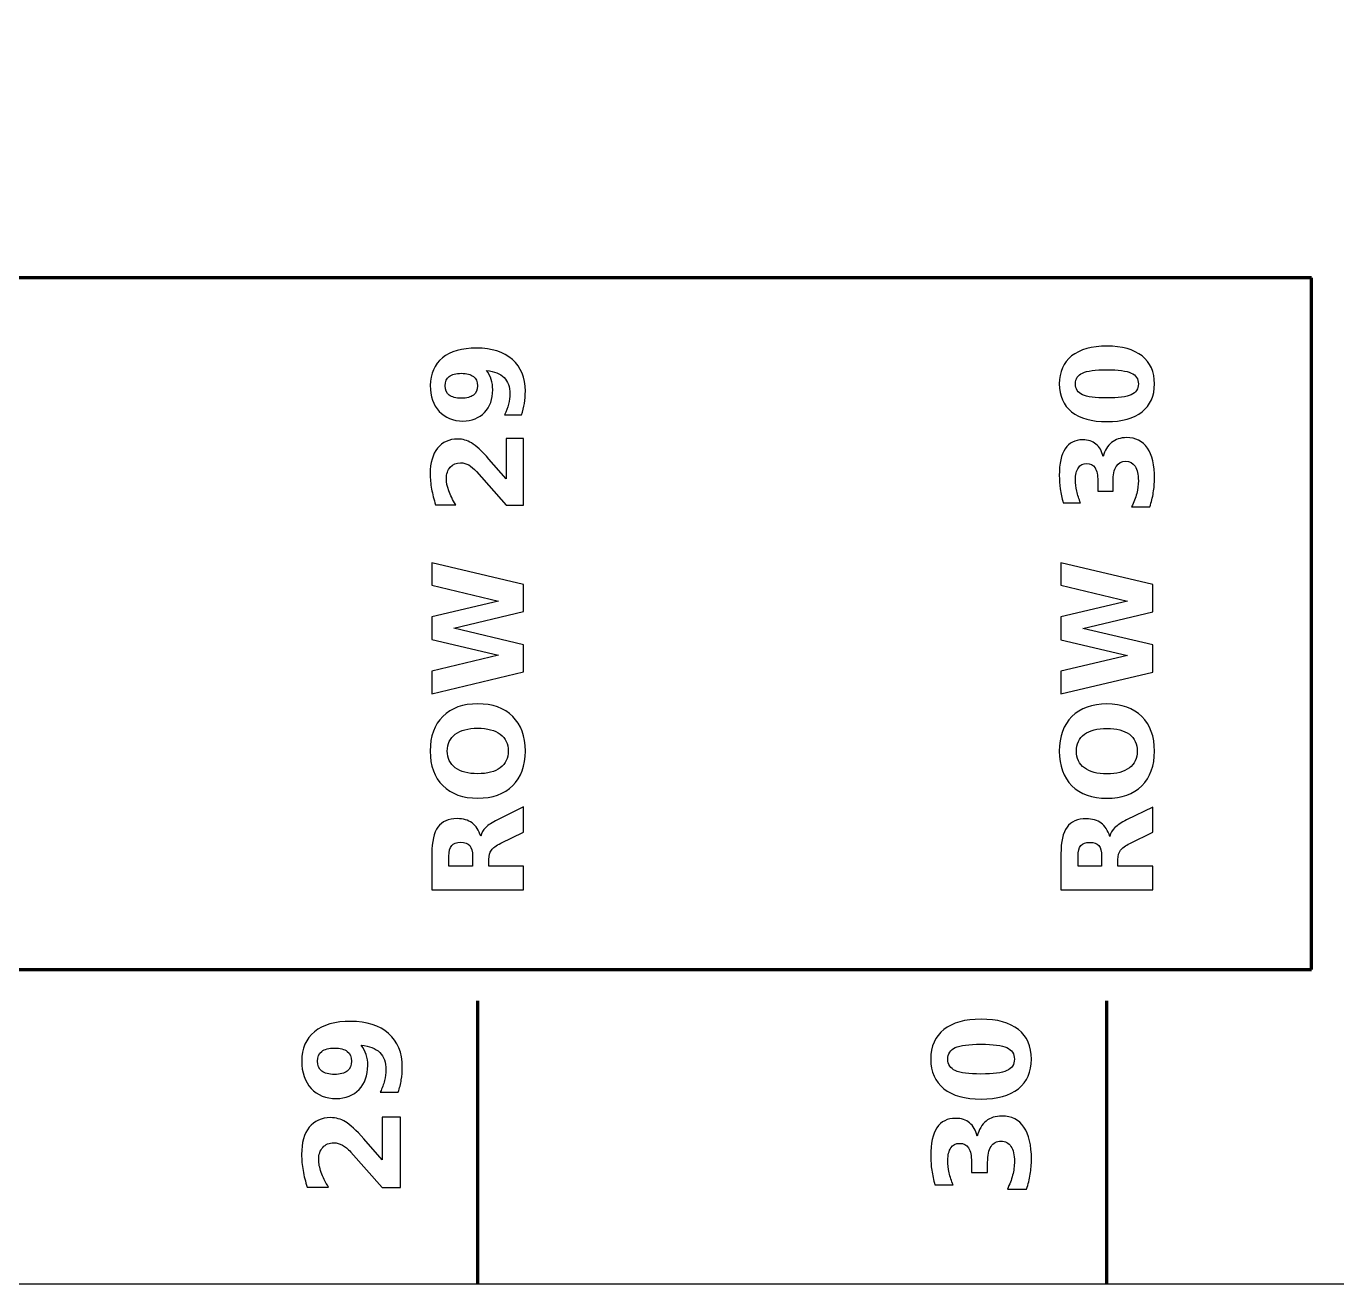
# Model space of a CAD drawing. Header units: centimetres. Extents: x -27.5 to 5.5, y -16.9 to -12.8.
# Drawn here: x 1.476 to 3.559, y -16.85 to -14.85 of the extents above; entities that cross this region are included whole.
import ezdxf

# ---------------------------------------------------------------- set-up
doc = ezdxf.new("R2010")
doc.units = ezdxf.units.CM
doc.header["$MEASUREMENT"] = 0
doc.layers.add('Layer 1', color=7, linetype='Continuous')

msp = doc.modelspace()

# ---------------------------------------------------------------- linework, layer by layer
at = {"layer": 'Layer 1', "color": 7}
msp.add_open_spline([(-27.5, -12.85), (-27.5, -12.85), (5.5, -12.85), (5.5, -12.85), (5.5, -12.85), (5.5, -12.85), (5.5, -16.85), (5.5, -16.85), (5.5, -16.85), (5.5, -16.85), (-27.5, -16.85), (-27.5, -16.85), (-27.5, -16.85), (-27.5, -16.85), (-27.5, -12.85), (-27.5, -12.85)], degree=3, knots=[0, 0, 0, 0, 0.25, 0.25, 0.25, 0.25, 0.5, 0.5, 0.5, 0.5, 0.75, 0.75, 0.75, 0.75, 1, 1, 1, 1], dxfattribs=at)
at = {"layer": 'Layer 1', "color": 250, "lineweight": 100}
msp.add_open_spline([(-26.05684, -16.35), (-26.05684, -16.35), (-26.05684, -15.25), (-26.05684, -15.25), (-26.05684, -15.25), (-26.05684, -15.25), (3.51816, -15.25), (3.51816, -15.25), (3.51816, -15.25), (3.51816, -15.25), (3.51816, -16.35), (3.51816, -16.35), (3.51816, -16.35), (3.51816, -16.35), (-26.05684, -16.35), (-26.05684, -16.35)], degree=3, knots=[0, 0, 0, 0, 0.25, 0.25, 0.25, 0.25, 0.5, 0.5, 0.5, 0.5, 0.75, 0.75, 0.75, 0.75, 1, 1, 1, 1], dxfattribs=at)
at = {"layer": 'Layer 1', "color": 250}
for points, knots in [([(2.26286, -15.46821), (2.26286, -15.46821), (2.23589, -15.46821), (2.23589, -15.46821), (2.23589, -15.46821), (2.23869, -15.46221), (2.24079, -15.45647), (2.24219, -15.45101), (2.24219, -15.45101), (2.24359, -15.44554), (2.24429, -15.44014), (2.24429, -15.43481), (2.24429, -15.43481), (2.24429, -15.42361), (2.24119, -15.41491), (2.23496, -15.40864), (2.23496, -15.40864), (2.22876, -15.40241), (2.21953, -15.39871), (2.20729, -15.39761), (2.20729, -15.39761), (2.21056, -15.40204), (2.21299, -15.40674), (2.21463, -15.41177), (2.21463, -15.41177), (2.21626, -15.41677), (2.21706, -15.42221), (2.21706, -15.42807), (2.21706, -15.42807), (2.21706, -15.44297), (2.21273, -15.45501), (2.20403, -15.46414), (2.20403, -15.46414), (2.19533, -15.47331), (2.18389, -15.47787), (2.16969, -15.47787), (2.16969, -15.47787), (2.15399, -15.47787), (2.14143, -15.47277), (2.13199, -15.46261), (2.13199, -15.46261), (2.12256, -15.45241), (2.11783, -15.43874), (2.11783, -15.42164), (2.11783, -15.42164), (2.11783, -15.40261), (2.12423, -15.38791), (2.13706, -15.37751), (2.13706, -15.37751), (2.14989, -15.36707), (2.16803, -15.36187), (2.19146, -15.36187), (2.19146, -15.36187), (2.21553, -15.36187), (2.23446, -15.36797), (2.24823, -15.38014), (2.24823, -15.38014), (2.26199, -15.39231), (2.26889, -15.40901), (2.26889, -15.43021), (2.26889, -15.43021), (2.26889, -15.43707), (2.26839, -15.44361), (2.26739, -15.44984), (2.26739, -15.44984), (2.26639, -15.45611), (2.26486, -15.46221), (2.26286, -15.46821)], [0, 0, 0, 0, 0.0588235, 0.0588235, 0.0588235, 0.0588235, 0.1176471, 0.1176471, 0.1176471, 0.1176471, 0.1764706, 0.1764706, 0.1764706, 0.1764706, 0.2352941, 0.2352941, 0.2352941, 0.2352941, 0.2941176, 0.2941176, 0.2941176, 0.2941176, 0.3529412, 0.3529412, 0.3529412, 0.3529412, 0.4117647, 0.4117647, 0.4117647, 0.4117647, 0.4705882, 0.4705882, 0.4705882, 0.4705882, 0.5294118, 0.5294118, 0.5294118, 0.5294118, 0.5882353, 0.5882353, 0.5882353, 0.5882353, 0.6470588, 0.6470588, 0.6470588, 0.6470588, 0.7058824, 0.7058824, 0.7058824, 0.7058824, 0.7647059, 0.7647059, 0.7647059, 0.7647059, 0.8235294, 0.8235294, 0.8235294, 0.8235294, 0.8823529, 0.8823529, 0.8823529, 0.8823529, 0.9411765, 0.9411765, 0.9411765, 0.9411765, 1, 1, 1, 1]), ([(3.19319, -15.35882), (3.21736, -15.35882), (3.23599, -15.36402), (3.24913, -15.37445), (3.24913, -15.37445), (3.26223, -15.38485), (3.26879, -15.39965), (3.26879, -15.41879), (3.26879, -15.41879), (3.26879, -15.43799), (3.26223, -15.45282), (3.24913, -15.46322), (3.24913, -15.46322), (3.23599, -15.47365), (3.21736, -15.47885), (3.19319, -15.47885), (3.19319, -15.47885), (3.16899, -15.47885), (3.15033, -15.47365), (3.13719, -15.46322), (3.13719, -15.46322), (3.12409, -15.45282), (3.11753, -15.43799), (3.11753, -15.41879), (3.11753, -15.41879), (3.11753, -15.39965), (3.12409, -15.38485), (3.13719, -15.37445), (3.13719, -15.37445), (3.15033, -15.36402), (3.16899, -15.35882), (3.19319, -15.35882)], [0, 0, 0, 0, 0.125, 0.125, 0.125, 0.125, 0.25, 0.25, 0.25, 0.25, 0.375, 0.375, 0.375, 0.375, 0.5, 0.5, 0.5, 0.5, 0.625, 0.625, 0.625, 0.625, 0.75, 0.75, 0.75, 0.75, 0.875, 0.875, 0.875, 0.875, 1, 1, 1, 1]), ([(2.19266, -15.42181), (2.19266, -15.41524), (2.19053, -15.41031), (2.18626, -15.40697), (2.18626, -15.40697), (2.18199, -15.40367), (2.17559, -15.40201), (2.16706, -15.40201), (2.16706, -15.40201), (2.15859, -15.40201), (2.15219, -15.40367), (2.14789, -15.40697), (2.14789, -15.40697), (2.14359, -15.41031), (2.14146, -15.41524), (2.14146, -15.42181), (2.14146, -15.42181), (2.14146, -15.42841), (2.14359, -15.43334), (2.14789, -15.43667), (2.14789, -15.43667), (2.15219, -15.43997), (2.15859, -15.44164), (2.16706, -15.44164), (2.16706, -15.44164), (2.17559, -15.44164), (2.18199, -15.43997), (2.18626, -15.43667), (2.18626, -15.43667), (2.19053, -15.43334), (2.19266, -15.42841), (2.19266, -15.42181)], [0, 0, 0, 0, 0.125, 0.125, 0.125, 0.125, 0.25, 0.25, 0.25, 0.25, 0.375, 0.375, 0.375, 0.375, 0.5, 0.5, 0.5, 0.5, 0.625, 0.625, 0.625, 0.625, 0.75, 0.75, 0.75, 0.75, 0.875, 0.875, 0.875, 0.875, 1, 1, 1, 1]), ([(3.19293, -15.39642), (3.17469, -15.39642), (3.16186, -15.39812), (3.15439, -15.40155), (3.15439, -15.40155), (3.14696, -15.40495), (3.14323, -15.41072), (3.14323, -15.41879), (3.14323, -15.41879), (3.14323, -15.42685), (3.14696, -15.43262), (3.15439, -15.43609), (3.15439, -15.43609), (3.16186, -15.43952), (3.17469, -15.44125), (3.19293, -15.44125), (3.19293, -15.44125), (3.21133, -15.44125), (3.22433, -15.43952), (3.23186, -15.43609), (3.23186, -15.43609), (3.23943, -15.43262), (3.24319, -15.42685), (3.24319, -15.41879), (3.24319, -15.41879), (3.24319, -15.41079), (3.23943, -15.40505), (3.23186, -15.40159), (3.23186, -15.40159), (3.22433, -15.39815), (3.21133, -15.39642), (3.19293, -15.39642)], [0, 0, 0, 0, 0.125, 0.125, 0.125, 0.125, 0.25, 0.25, 0.25, 0.25, 0.375, 0.375, 0.375, 0.375, 0.5, 0.5, 0.5, 0.5, 0.625, 0.625, 0.625, 0.625, 0.75, 0.75, 0.75, 0.75, 0.875, 0.875, 0.875, 0.875, 1, 1, 1, 1]), ([(2.23843, -15.56978), (2.23843, -15.56978), (2.23843, -15.50561), (2.23843, -15.50561), (2.23843, -15.50561), (2.23843, -15.50561), (2.26606, -15.50561), (2.26606, -15.50561), (2.26606, -15.50561), (2.26606, -15.50561), (2.26606, -15.61158), (2.26606, -15.61158), (2.26606, -15.61158), (2.26606, -15.61158), (2.23843, -15.61158), (2.23843, -15.61158), (2.23843, -15.61158), (2.23843, -15.61158), (2.19146, -15.55834), (2.19146, -15.55834), (2.19146, -15.55834), (2.18716, -15.55358), (2.18296, -15.55008), (2.17886, -15.54781), (2.17886, -15.54781), (2.17476, -15.54551), (2.17049, -15.54438), (2.16606, -15.54438), (2.16606, -15.54438), (2.15923, -15.54438), (2.15373, -15.54668), (2.14956, -15.55128), (2.14956, -15.55128), (2.14539, -15.55584), (2.14333, -15.56194), (2.14333, -15.56958), (2.14333, -15.56958), (2.14333, -15.57544), (2.14459, -15.58184), (2.14709, -15.58881), (2.14709, -15.58881), (2.14959, -15.59578), (2.15333, -15.60324), (2.15826, -15.61118), (2.15826, -15.61118), (2.15826, -15.61118), (2.12623, -15.61118), (2.12623, -15.61118), (2.12623, -15.61118), (2.12343, -15.60271), (2.12129, -15.59434), (2.11983, -15.58608), (2.11983, -15.58608), (2.11836, -15.57781), (2.11763, -15.56971), (2.11763, -15.56174), (2.11763, -15.56174), (2.11763, -15.54431), (2.12146, -15.53074), (2.12916, -15.52108), (2.12916, -15.52108), (2.13683, -15.51141), (2.14753, -15.50658), (2.16129, -15.50658), (2.16129, -15.50658), (2.16923, -15.50658), (2.17663, -15.50864), (2.18349, -15.51274), (2.18349, -15.51274), (2.19036, -15.51684), (2.19956, -15.52548), (2.21109, -15.53861), (2.21109, -15.53861), (2.21109, -15.53861), (2.23843, -15.56978), (2.23843, -15.56978)], [0, 0, 0, 0, 0.0526316, 0.0526316, 0.0526316, 0.0526316, 0.1052632, 0.1052632, 0.1052632, 0.1052632, 0.1578947, 0.1578947, 0.1578947, 0.1578947, 0.2105263, 0.2105263, 0.2105263, 0.2105263, 0.2631579, 0.2631579, 0.2631579, 0.2631579, 0.3157895, 0.3157895, 0.3157895, 0.3157895, 0.3684211, 0.3684211, 0.3684211, 0.3684211, 0.4210526, 0.4210526, 0.4210526, 0.4210526, 0.4736842, 0.4736842, 0.4736842, 0.4736842, 0.5263158, 0.5263158, 0.5263158, 0.5263158, 0.5789474, 0.5789474, 0.5789474, 0.5789474, 0.6315789, 0.6315789, 0.6315789, 0.6315789, 0.6842105, 0.6842105, 0.6842105, 0.6842105, 0.7368421, 0.7368421, 0.7368421, 0.7368421, 0.7894737, 0.7894737, 0.7894737, 0.7894737, 0.8421053, 0.8421053, 0.8421053, 0.8421053, 0.8947368, 0.8947368, 0.8947368, 0.8947368, 0.9473684, 0.9473684, 0.9473684, 0.9473684, 1, 1, 1, 1]), ([(3.18733, -15.53442), (3.18986, -15.52462), (3.19429, -15.51712), (3.20056, -15.51202), (3.20056, -15.51202), (3.20686, -15.50692), (3.21483, -15.50436), (3.22453, -15.50436), (3.22453, -15.50436), (3.23899, -15.50436), (3.24999, -15.50989), (3.25753, -15.52096), (3.25753, -15.52096), (3.26503, -15.53202), (3.26879, -15.54816), (3.26879, -15.56939), (3.26879, -15.56939), (3.26879, -15.57689), (3.26819, -15.58439), (3.26699, -15.59192), (3.26699, -15.59192), (3.26579, -15.59942), (3.26396, -15.60686), (3.26156, -15.61422), (3.26156, -15.61422), (3.26156, -15.61422), (3.23256, -15.61422), (3.23256, -15.61422), (3.23256, -15.61422), (3.23606, -15.60719), (3.23873, -15.60022), (3.24053, -15.59329), (3.24053, -15.59329), (3.24229, -15.58636), (3.24319, -15.57952), (3.24319, -15.57282), (3.24319, -15.57282), (3.24319, -15.56286), (3.24146, -15.55522), (3.23803, -15.54992), (3.23803, -15.54992), (3.23456, -15.54462), (3.22963, -15.54196), (3.22316, -15.54196), (3.22316, -15.54196), (3.21653, -15.54196), (3.21149, -15.54469), (3.20809, -15.55012), (3.20809, -15.55012), (3.20466, -15.55556), (3.20296, -15.56359), (3.20296, -15.57419), (3.20296, -15.57419), (3.20296, -15.57419), (3.20296, -15.58922), (3.20296, -15.58922), (3.20296, -15.58922), (3.20296, -15.58922), (3.17873, -15.58922), (3.17873, -15.58922), (3.17873, -15.58922), (3.17873, -15.58922), (3.17873, -15.57342), (3.17873, -15.57342), (3.17873, -15.57342), (3.17873, -15.56396), (3.17726, -15.55696), (3.17429, -15.55232), (3.17429, -15.55232), (3.17133, -15.54769), (3.16683, -15.54539), (3.16079, -15.54539), (3.16079, -15.54539), (3.15519, -15.54539), (3.15086, -15.54762), (3.14783, -15.55212), (3.14783, -15.55212), (3.14476, -15.55662), (3.14323, -15.56296), (3.14323, -15.57116), (3.14323, -15.57116), (3.14323, -15.57722), (3.14389, -15.58332), (3.14526, -15.58952), (3.14526, -15.58952), (3.14663, -15.59569), (3.14866, -15.60182), (3.15133, -15.60796), (3.15133, -15.60796), (3.15133, -15.60796), (3.12379, -15.60796), (3.12379, -15.60796), (3.12379, -15.60796), (3.12169, -15.60052), (3.12013, -15.59319), (3.11909, -15.58589), (3.11909, -15.58589), (3.11806, -15.57859), (3.11753, -15.57146), (3.11753, -15.56442), (3.11753, -15.56442), (3.11753, -15.54549), (3.12063, -15.53129), (3.12686, -15.52189), (3.12686, -15.52189), (3.13306, -15.51249), (3.14243, -15.50779), (3.15493, -15.50779), (3.15493, -15.50779), (3.16343, -15.50779), (3.17043, -15.51002), (3.17586, -15.51452), (3.17586, -15.51452), (3.18129, -15.51902), (3.18513, -15.52566), (3.18733, -15.53442)], [0, 0, 0, 0, 0.0344828, 0.0344828, 0.0344828, 0.0344828, 0.0689655, 0.0689655, 0.0689655, 0.0689655, 0.1034483, 0.1034483, 0.1034483, 0.1034483, 0.137931, 0.137931, 0.137931, 0.137931, 0.1724138, 0.1724138, 0.1724138, 0.1724138, 0.2068966, 0.2068966, 0.2068966, 0.2068966, 0.2413793, 0.2413793, 0.2413793, 0.2413793, 0.2758621, 0.2758621, 0.2758621, 0.2758621, 0.3103448, 0.3103448, 0.3103448, 0.3103448, 0.3448276, 0.3448276, 0.3448276, 0.3448276, 0.3793103, 0.3793103, 0.3793103, 0.3793103, 0.4137931, 0.4137931, 0.4137931, 0.4137931, 0.4482759, 0.4482759, 0.4482759, 0.4482759, 0.4827586, 0.4827586, 0.4827586, 0.4827586, 0.5172414, 0.5172414, 0.5172414, 0.5172414, 0.5517241, 0.5517241, 0.5517241, 0.5517241, 0.5862069, 0.5862069, 0.5862069, 0.5862069, 0.6206897, 0.6206897, 0.6206897, 0.6206897, 0.6551724, 0.6551724, 0.6551724, 0.6551724, 0.6896552, 0.6896552, 0.6896552, 0.6896552, 0.7241379, 0.7241379, 0.7241379, 0.7241379, 0.7586207, 0.7586207, 0.7586207, 0.7586207, 0.7931034, 0.7931034, 0.7931034, 0.7931034, 0.8275862, 0.8275862, 0.8275862, 0.8275862, 0.862069, 0.862069, 0.862069, 0.862069, 0.8965517, 0.8965517, 0.8965517, 0.8965517, 0.9310345, 0.9310345, 0.9310345, 0.9310345, 0.9655172, 0.9655172, 0.9655172, 0.9655172, 1, 1, 1, 1]), ([(2.12026, -15.91167), (2.12026, -15.91167), (2.12026, -15.87564), (2.12026, -15.87564), (2.12026, -15.87564), (2.12026, -15.87564), (2.22623, -15.85044), (2.22623, -15.85044), (2.22623, -15.85044), (2.22623, -15.85044), (2.12026, -15.82544), (2.12026, -15.82544), (2.12026, -15.82544), (2.12026, -15.82544), (2.12026, -15.78921), (2.12026, -15.78921), (2.12026, -15.78921), (2.12026, -15.78921), (2.22623, -15.76421), (2.22623, -15.76421), (2.22623, -15.76421), (2.22623, -15.76421), (2.12026, -15.73901), (2.12026, -15.73901), (2.12026, -15.73901), (2.12026, -15.73901), (2.12026, -15.70327), (2.12026, -15.70327), (2.12026, -15.70327), (2.12026, -15.70327), (2.26606, -15.73764), (2.26606, -15.73764), (2.26606, -15.73764), (2.26606, -15.73764), (2.26606, -15.78101), (2.26606, -15.78101), (2.26606, -15.78101), (2.26606, -15.78101), (2.15523, -15.80747), (2.15523, -15.80747), (2.15523, -15.80747), (2.15523, -15.80747), (2.26606, -15.83364), (2.26606, -15.83364), (2.26606, -15.83364), (2.26606, -15.83364), (2.26606, -15.87701), (2.26606, -15.87701), (2.26606, -15.87701), (2.26606, -15.87701), (2.12026, -15.91167), (2.12026, -15.91167)], [0, 0, 0, 0, 0.0769231, 0.0769231, 0.0769231, 0.0769231, 0.1538462, 0.1538462, 0.1538462, 0.1538462, 0.2307692, 0.2307692, 0.2307692, 0.2307692, 0.3076923, 0.3076923, 0.3076923, 0.3076923, 0.3846154, 0.3846154, 0.3846154, 0.3846154, 0.4615385, 0.4615385, 0.4615385, 0.4615385, 0.5384615, 0.5384615, 0.5384615, 0.5384615, 0.6153846, 0.6153846, 0.6153846, 0.6153846, 0.6923077, 0.6923077, 0.6923077, 0.6923077, 0.7692308, 0.7692308, 0.7692308, 0.7692308, 0.8461538, 0.8461538, 0.8461538, 0.8461538, 0.9230769, 0.9230769, 0.9230769, 0.9230769, 1, 1, 1, 1]), ([(3.12016, -15.91185), (3.12016, -15.91185), (3.12016, -15.87582), (3.12016, -15.87582), (3.12016, -15.87582), (3.12016, -15.87582), (3.22613, -15.85062), (3.22613, -15.85062), (3.22613, -15.85062), (3.22613, -15.85062), (3.12016, -15.82562), (3.12016, -15.82562), (3.12016, -15.82562), (3.12016, -15.82562), (3.12016, -15.78939), (3.12016, -15.78939), (3.12016, -15.78939), (3.12016, -15.78939), (3.22613, -15.76439), (3.22613, -15.76439), (3.22613, -15.76439), (3.22613, -15.76439), (3.12016, -15.73919), (3.12016, -15.73919), (3.12016, -15.73919), (3.12016, -15.73919), (3.12016, -15.70345), (3.12016, -15.70345), (3.12016, -15.70345), (3.12016, -15.70345), (3.26596, -15.73782), (3.26596, -15.73782), (3.26596, -15.73782), (3.26596, -15.73782), (3.26596, -15.78119), (3.26596, -15.78119), (3.26596, -15.78119), (3.26596, -15.78119), (3.15513, -15.80765), (3.15513, -15.80765), (3.15513, -15.80765), (3.15513, -15.80765), (3.26596, -15.83382), (3.26596, -15.83382), (3.26596, -15.83382), (3.26596, -15.83382), (3.26596, -15.87719), (3.26596, -15.87719), (3.26596, -15.87719), (3.26596, -15.87719), (3.12016, -15.91185), (3.12016, -15.91185)], [0, 0, 0, 0, 0.0769231, 0.0769231, 0.0769231, 0.0769231, 0.1538462, 0.1538462, 0.1538462, 0.1538462, 0.2307692, 0.2307692, 0.2307692, 0.2307692, 0.3076923, 0.3076923, 0.3076923, 0.3076923, 0.3846154, 0.3846154, 0.3846154, 0.3846154, 0.4615385, 0.4615385, 0.4615385, 0.4615385, 0.5384615, 0.5384615, 0.5384615, 0.5384615, 0.6153846, 0.6153846, 0.6153846, 0.6153846, 0.6923077, 0.6923077, 0.6923077, 0.6923077, 0.7692308, 0.7692308, 0.7692308, 0.7692308, 0.8461538, 0.8461538, 0.8461538, 0.8461538, 0.9230769, 0.9230769, 0.9230769, 0.9230769, 1, 1, 1, 1]), ([(2.11763, -16.0027), (2.11763, -15.97927), (2.12433, -15.9609), (2.13776, -15.94764), (2.13776, -15.94764), (2.15116, -15.93434), (2.16969, -15.9277), (2.19329, -15.9277), (2.19329, -15.9277), (2.21686, -15.9277), (2.23536, -15.93434), (2.24876, -15.94764), (2.24876, -15.94764), (2.26219, -15.9609), (2.26889, -15.97927), (2.26889, -16.0027), (2.26889, -16.0027), (2.26889, -16.02607), (2.26219, -16.0444), (2.24876, -16.05774), (2.24876, -16.05774), (2.23536, -16.07104), (2.21686, -16.0777), (2.19329, -16.0777), (2.19329, -16.0777), (2.16969, -16.0777), (2.15116, -16.07104), (2.13776, -16.05774), (2.13776, -16.05774), (2.12433, -16.0444), (2.11763, -16.02607), (2.11763, -16.0027)], [0, 0, 0, 0, 0.125, 0.125, 0.125, 0.125, 0.25, 0.25, 0.25, 0.25, 0.375, 0.375, 0.375, 0.375, 0.5, 0.5, 0.5, 0.5, 0.625, 0.625, 0.625, 0.625, 0.75, 0.75, 0.75, 0.75, 0.875, 0.875, 0.875, 0.875, 1, 1, 1, 1]), ([(3.11753, -16.00288), (3.11753, -15.97945), (3.12423, -15.96108), (3.13766, -15.94782), (3.13766, -15.94782), (3.15106, -15.93452), (3.16959, -15.92788), (3.19319, -15.92788), (3.19319, -15.92788), (3.21676, -15.92788), (3.23526, -15.93452), (3.24866, -15.94782), (3.24866, -15.94782), (3.26209, -15.96108), (3.26879, -15.97945), (3.26879, -16.00288), (3.26879, -16.00288), (3.26879, -16.02625), (3.26209, -16.04458), (3.24866, -16.05792), (3.24866, -16.05792), (3.23526, -16.07122), (3.21676, -16.07788), (3.19319, -16.07788), (3.19319, -16.07788), (3.16959, -16.07788), (3.15106, -16.07122), (3.13766, -16.05792), (3.13766, -16.05792), (3.12423, -16.04458), (3.11753, -16.02625), (3.11753, -16.00288)], [0, 0, 0, 0, 0.125, 0.125, 0.125, 0.125, 0.25, 0.25, 0.25, 0.25, 0.375, 0.375, 0.375, 0.375, 0.5, 0.5, 0.5, 0.5, 0.625, 0.625, 0.625, 0.625, 0.75, 0.75, 0.75, 0.75, 0.875, 0.875, 0.875, 0.875, 1, 1, 1, 1]), ([(2.14486, -16.0027), (2.14486, -16.01417), (2.14909, -16.02304), (2.15756, -16.02937), (2.15756, -16.02937), (2.16603, -16.03567), (2.17793, -16.03884), (2.19329, -16.03884), (2.19329, -16.03884), (2.20863, -16.03884), (2.22049, -16.03567), (2.22896, -16.02937), (2.22896, -16.02937), (2.23743, -16.02304), (2.24166, -16.01417), (2.24166, -16.0027), (2.24166, -16.0027), (2.24166, -15.99117), (2.23743, -15.98227), (2.22896, -15.97594), (2.22896, -15.97594), (2.22049, -15.96964), (2.20863, -15.96647), (2.19329, -15.96647), (2.19329, -15.96647), (2.17793, -15.96647), (2.16603, -15.96964), (2.15756, -15.97594), (2.15756, -15.97594), (2.14909, -15.98227), (2.14486, -15.99117), (2.14486, -16.0027)], [0, 0, 0, 0, 0.125, 0.125, 0.125, 0.125, 0.25, 0.25, 0.25, 0.25, 0.375, 0.375, 0.375, 0.375, 0.5, 0.5, 0.5, 0.5, 0.625, 0.625, 0.625, 0.625, 0.75, 0.75, 0.75, 0.75, 0.875, 0.875, 0.875, 0.875, 1, 1, 1, 1]), ([(3.14476, -16.00288), (3.14476, -16.01435), (3.14899, -16.02322), (3.15746, -16.02955), (3.15746, -16.02955), (3.16593, -16.03585), (3.17783, -16.03902), (3.19319, -16.03902), (3.19319, -16.03902), (3.20853, -16.03902), (3.22039, -16.03585), (3.22886, -16.02955), (3.22886, -16.02955), (3.23733, -16.02322), (3.24156, -16.01435), (3.24156, -16.00288), (3.24156, -16.00288), (3.24156, -15.99135), (3.23733, -15.98245), (3.22886, -15.97612), (3.22886, -15.97612), (3.22039, -15.96982), (3.20853, -15.96665), (3.19319, -15.96665), (3.19319, -15.96665), (3.17783, -15.96665), (3.16593, -15.96982), (3.15746, -15.97612), (3.15746, -15.97612), (3.14899, -15.98245), (3.14476, -15.99135), (3.14476, -16.00288)], [0, 0, 0, 0, 0.125, 0.125, 0.125, 0.125, 0.25, 0.25, 0.25, 0.25, 0.375, 0.375, 0.375, 0.375, 0.5, 0.5, 0.5, 0.5, 0.625, 0.625, 0.625, 0.625, 0.75, 0.75, 0.75, 0.75, 0.875, 0.875, 0.875, 0.875, 1, 1, 1, 1]), ([(2.21089, -16.1857), (2.21089, -16.1857), (2.26606, -16.1857), (2.26606, -16.1857), (2.26606, -16.1857), (2.26606, -16.1857), (2.26606, -16.2233), (2.26606, -16.2233), (2.26606, -16.2233), (2.26606, -16.2233), (2.12026, -16.2233), (2.12026, -16.2233), (2.12026, -16.2233), (2.12026, -16.2233), (2.12026, -16.16587), (2.12026, -16.16587), (2.12026, -16.16587), (2.12026, -16.14667), (2.12349, -16.13257), (2.12993, -16.12364), (2.12993, -16.12364), (2.13636, -16.11467), (2.14656, -16.1102), (2.16049, -16.1102), (2.16049, -16.1102), (2.17013, -16.1102), (2.17806, -16.11254), (2.18423, -16.11717), (2.18423, -16.11717), (2.19043, -16.12184), (2.19499, -16.12887), (2.19793, -16.13824), (2.19793, -16.13824), (2.19909, -16.1331), (2.20173, -16.12847), (2.20586, -16.1244), (2.20586, -16.1244), (2.20999, -16.12034), (2.21626, -16.11624), (2.22466, -16.11207), (2.22466, -16.11207), (2.22466, -16.11207), (2.26606, -16.09164), (2.26606, -16.09164), (2.26606, -16.09164), (2.26606, -16.09164), (2.26606, -16.1317), (2.26606, -16.1317), (2.26606, -16.1317), (2.26606, -16.1317), (2.22983, -16.14947), (2.22983, -16.14947), (2.22983, -16.14947), (2.22256, -16.15304), (2.21756, -16.15667), (2.21489, -16.16037), (2.21489, -16.16037), (2.21223, -16.16404), (2.21089, -16.16894), (2.21089, -16.17507), (2.21089, -16.17507), (2.21089, -16.17507), (2.21089, -16.1857), (2.21089, -16.1857)], [0, 0, 0, 0, 0.0625, 0.0625, 0.0625, 0.0625, 0.125, 0.125, 0.125, 0.125, 0.1875, 0.1875, 0.1875, 0.1875, 0.25, 0.25, 0.25, 0.25, 0.3125, 0.3125, 0.3125, 0.3125, 0.375, 0.375, 0.375, 0.375, 0.4375, 0.4375, 0.4375, 0.4375, 0.5, 0.5, 0.5, 0.5, 0.5625, 0.5625, 0.5625, 0.5625, 0.625, 0.625, 0.625, 0.625, 0.6875, 0.6875, 0.6875, 0.6875, 0.75, 0.75, 0.75, 0.75, 0.8125, 0.8125, 0.8125, 0.8125, 0.875, 0.875, 0.875, 0.875, 0.9375, 0.9375, 0.9375, 0.9375, 1, 1, 1, 1]), ([(3.21079, -16.18588), (3.21079, -16.18588), (3.26596, -16.18588), (3.26596, -16.18588), (3.26596, -16.18588), (3.26596, -16.18588), (3.26596, -16.22348), (3.26596, -16.22348), (3.26596, -16.22348), (3.26596, -16.22348), (3.12016, -16.22348), (3.12016, -16.22348), (3.12016, -16.22348), (3.12016, -16.22348), (3.12016, -16.16605), (3.12016, -16.16605), (3.12016, -16.16605), (3.12016, -16.14685), (3.12339, -16.13275), (3.12983, -16.12382), (3.12983, -16.12382), (3.13626, -16.11485), (3.14646, -16.11038), (3.16039, -16.11038), (3.16039, -16.11038), (3.17003, -16.11038), (3.17796, -16.11272), (3.18413, -16.11735), (3.18413, -16.11735), (3.19033, -16.12202), (3.19489, -16.12905), (3.19783, -16.13842), (3.19783, -16.13842), (3.19899, -16.13328), (3.20163, -16.12865), (3.20576, -16.12458), (3.20576, -16.12458), (3.20989, -16.12052), (3.21616, -16.11642), (3.22456, -16.11225), (3.22456, -16.11225), (3.22456, -16.11225), (3.26596, -16.09182), (3.26596, -16.09182), (3.26596, -16.09182), (3.26596, -16.09182), (3.26596, -16.13188), (3.26596, -16.13188), (3.26596, -16.13188), (3.26596, -16.13188), (3.22973, -16.14965), (3.22973, -16.14965), (3.22973, -16.14965), (3.22246, -16.15322), (3.21746, -16.15685), (3.21479, -16.16055), (3.21479, -16.16055), (3.21213, -16.16422), (3.21079, -16.16912), (3.21079, -16.17525), (3.21079, -16.17525), (3.21079, -16.17525), (3.21079, -16.18588), (3.21079, -16.18588)], [0, 0, 0, 0, 0.0625, 0.0625, 0.0625, 0.0625, 0.125, 0.125, 0.125, 0.125, 0.1875, 0.1875, 0.1875, 0.1875, 0.25, 0.25, 0.25, 0.25, 0.3125, 0.3125, 0.3125, 0.3125, 0.375, 0.375, 0.375, 0.375, 0.4375, 0.4375, 0.4375, 0.4375, 0.5, 0.5, 0.5, 0.5, 0.5625, 0.5625, 0.5625, 0.5625, 0.625, 0.625, 0.625, 0.625, 0.6875, 0.6875, 0.6875, 0.6875, 0.75, 0.75, 0.75, 0.75, 0.8125, 0.8125, 0.8125, 0.8125, 0.875, 0.875, 0.875, 0.875, 0.9375, 0.9375, 0.9375, 0.9375, 1, 1, 1, 1]), ([(2.18493, -16.16987), (2.18493, -16.162), (2.18346, -16.15634), (2.18053, -16.15294), (2.18053, -16.15294), (2.17759, -16.1495), (2.17276, -16.1478), (2.16606, -16.1478), (2.16606, -16.1478), (2.15943, -16.1478), (2.15466, -16.1495), (2.15179, -16.15294), (2.15179, -16.15294), (2.14893, -16.15634), (2.14749, -16.162), (2.14749, -16.16987), (2.14749, -16.16987), (2.14749, -16.16987), (2.14749, -16.1857), (2.14749, -16.1857), (2.14749, -16.1857), (2.14749, -16.1857), (2.18493, -16.1857), (2.18493, -16.1857), (2.18493, -16.1857), (2.18493, -16.1857), (2.18493, -16.16987), (2.18493, -16.16987)], [0, 0, 0, 0, 0.1428571, 0.1428571, 0.1428571, 0.1428571, 0.2857143, 0.2857143, 0.2857143, 0.2857143, 0.4285714, 0.4285714, 0.4285714, 0.4285714, 0.5714286, 0.5714286, 0.5714286, 0.5714286, 0.7142857, 0.7142857, 0.7142857, 0.7142857, 0.8571429, 0.8571429, 0.8571429, 0.8571429, 1, 1, 1, 1]), ([(3.18483, -16.17005), (3.18483, -16.16218), (3.18336, -16.15652), (3.18043, -16.15312), (3.18043, -16.15312), (3.17749, -16.14968), (3.17266, -16.14798), (3.16596, -16.14798), (3.16596, -16.14798), (3.15933, -16.14798), (3.15456, -16.14968), (3.15169, -16.15312), (3.15169, -16.15312), (3.14883, -16.15652), (3.14739, -16.16218), (3.14739, -16.17005), (3.14739, -16.17005), (3.14739, -16.17005), (3.14739, -16.18588), (3.14739, -16.18588), (3.14739, -16.18588), (3.14739, -16.18588), (3.18483, -16.18588), (3.18483, -16.18588), (3.18483, -16.18588), (3.18483, -16.18588), (3.18483, -16.17005), (3.18483, -16.17005)], [0, 0, 0, 0, 0.1428571, 0.1428571, 0.1428571, 0.1428571, 0.2857143, 0.2857143, 0.2857143, 0.2857143, 0.4285714, 0.4285714, 0.4285714, 0.4285714, 0.5714286, 0.5714286, 0.5714286, 0.5714286, 0.7142857, 0.7142857, 0.7142857, 0.7142857, 0.8571429, 0.8571429, 0.8571429, 0.8571429, 1, 1, 1, 1]), ([(2.06691, -16.54515), (2.06691, -16.54515), (2.03837, -16.54515), (2.03837, -16.54515), (2.03837, -16.54515), (2.04134, -16.5388), (2.04356, -16.53273), (2.04504, -16.52694), (2.04504, -16.52694), (2.04652, -16.52116), (2.04726, -16.51544), (2.04726, -16.5098), (2.04726, -16.5098), (2.04726, -16.49795), (2.04398, -16.48874), (2.03739, -16.48211), (2.03739, -16.48211), (2.03082, -16.47551), (2.02105, -16.47159), (2.0081, -16.47043), (2.0081, -16.47043), (2.01156, -16.47512), (2.01414, -16.48009), (2.01587, -16.48542), (2.01587, -16.48542), (2.01759, -16.49071), (2.01844, -16.49646), (2.01844, -16.50267), (2.01844, -16.50267), (2.01844, -16.51844), (2.01385, -16.53118), (2.00465, -16.54084), (2.00465, -16.54084), (1.99544, -16.55055), (1.98334, -16.55538), (1.96831, -16.55538), (1.96831, -16.55538), (1.95169, -16.55538), (1.93839, -16.54998), (1.92841, -16.53922), (1.92841, -16.53922), (1.91843, -16.52843), (1.91342, -16.51396), (1.91342, -16.49586), (1.91342, -16.49586), (1.91342, -16.47572), (1.92019, -16.46016), (1.93377, -16.44916), (1.93377, -16.44916), (1.94736, -16.43811), (1.96655, -16.43261), (1.99135, -16.43261), (1.99135, -16.43261), (2.01682, -16.43261), (2.03686, -16.43907), (2.05143, -16.45194), (2.05143, -16.45194), (2.066, -16.46482), (2.0733, -16.48249), (2.0733, -16.50493), (2.0733, -16.50493), (2.0733, -16.5122), (2.07277, -16.51911), (2.07171, -16.52571), (2.07171, -16.52571), (2.07065, -16.53234), (2.06903, -16.5388), (2.06691, -16.54515)], [0, 0, 0, 0, 0.0588235, 0.0588235, 0.0588235, 0.0588235, 0.1176471, 0.1176471, 0.1176471, 0.1176471, 0.1764706, 0.1764706, 0.1764706, 0.1764706, 0.2352941, 0.2352941, 0.2352941, 0.2352941, 0.2941176, 0.2941176, 0.2941176, 0.2941176, 0.3529412, 0.3529412, 0.3529412, 0.3529412, 0.4117647, 0.4117647, 0.4117647, 0.4117647, 0.4705882, 0.4705882, 0.4705882, 0.4705882, 0.5294118, 0.5294118, 0.5294118, 0.5294118, 0.5882353, 0.5882353, 0.5882353, 0.5882353, 0.6470588, 0.6470588, 0.6470588, 0.6470588, 0.7058824, 0.7058824, 0.7058824, 0.7058824, 0.7647059, 0.7647059, 0.7647059, 0.7647059, 0.8235294, 0.8235294, 0.8235294, 0.8235294, 0.8823529, 0.8823529, 0.8823529, 0.8823529, 0.9411765, 0.9411765, 0.9411765, 0.9411765, 1, 1, 1, 1]), ([(2.99329, -16.42919), (3.01886, -16.42919), (3.03858, -16.43469), (3.05248, -16.44573), (3.05248, -16.44573), (3.06635, -16.45674), (3.0733, -16.4724), (3.0733, -16.49265), (3.0733, -16.49265), (3.0733, -16.51297), (3.06635, -16.52867), (3.05248, -16.53968), (3.05248, -16.53968), (3.03858, -16.55072), (3.01886, -16.55623), (2.99329, -16.55623), (2.99329, -16.55623), (2.96768, -16.55623), (2.94792, -16.55072), (2.93402, -16.53968), (2.93402, -16.53968), (2.92016, -16.52867), (2.91321, -16.51297), (2.91321, -16.49265), (2.91321, -16.49265), (2.91321, -16.4724), (2.92016, -16.45674), (2.93402, -16.44573), (2.93402, -16.44573), (2.94792, -16.43469), (2.96768, -16.42919), (2.99329, -16.42919)], [0, 0, 0, 0, 0.125, 0.125, 0.125, 0.125, 0.25, 0.25, 0.25, 0.25, 0.375, 0.375, 0.375, 0.375, 0.5, 0.5, 0.5, 0.5, 0.625, 0.625, 0.625, 0.625, 0.75, 0.75, 0.75, 0.75, 0.875, 0.875, 0.875, 0.875, 1, 1, 1, 1]), ([(1.99262, -16.49604), (1.99262, -16.48909), (1.99036, -16.48387), (1.98584, -16.48034), (1.98584, -16.48034), (1.98133, -16.47685), (1.97455, -16.47508), (1.96552, -16.47508), (1.96552, -16.47508), (1.95656, -16.47508), (1.94979, -16.47685), (1.94524, -16.48034), (1.94524, -16.48034), (1.94069, -16.48387), (1.93843, -16.48909), (1.93843, -16.49604), (1.93843, -16.49604), (1.93843, -16.50303), (1.94069, -16.50825), (1.94524, -16.51177), (1.94524, -16.51177), (1.94979, -16.51527), (1.95656, -16.51703), (1.96552, -16.51703), (1.96552, -16.51703), (1.97455, -16.51703), (1.98133, -16.51527), (1.98584, -16.51177), (1.98584, -16.51177), (1.99036, -16.50825), (1.99262, -16.50303), (1.99262, -16.49604)], [0, 0, 0, 0, 0.125, 0.125, 0.125, 0.125, 0.25, 0.25, 0.25, 0.25, 0.375, 0.375, 0.375, 0.375, 0.5, 0.5, 0.5, 0.5, 0.625, 0.625, 0.625, 0.625, 0.75, 0.75, 0.75, 0.75, 0.875, 0.875, 0.875, 0.875, 1, 1, 1, 1]), ([(2.99301, -16.46898), (2.97371, -16.46898), (2.96013, -16.47078), (2.95222, -16.47441), (2.95222, -16.47441), (2.94436, -16.47801), (2.94041, -16.48412), (2.94041, -16.49265), (2.94041, -16.49265), (2.94041, -16.50119), (2.94436, -16.50729), (2.95222, -16.51096), (2.95222, -16.51096), (2.96013, -16.5146), (2.97371, -16.51643), (2.99301, -16.51643), (2.99301, -16.51643), (3.01248, -16.51643), (3.02624, -16.5146), (3.03421, -16.51096), (3.03421, -16.51096), (3.04222, -16.50729), (3.0462, -16.50119), (3.0462, -16.49265), (3.0462, -16.49265), (3.0462, -16.48419), (3.04222, -16.47812), (3.03421, -16.47445), (3.03421, -16.47445), (3.02624, -16.47082), (3.01248, -16.46898), (2.99301, -16.46898)], [0, 0, 0, 0, 0.125, 0.125, 0.125, 0.125, 0.25, 0.25, 0.25, 0.25, 0.375, 0.375, 0.375, 0.375, 0.5, 0.5, 0.5, 0.5, 0.625, 0.625, 0.625, 0.625, 0.75, 0.75, 0.75, 0.75, 0.875, 0.875, 0.875, 0.875, 1, 1, 1, 1]), ([(2.04105, -16.65264), (2.04105, -16.65264), (2.04105, -16.58473), (2.04105, -16.58473), (2.04105, -16.58473), (2.04105, -16.58473), (2.0703, -16.58473), (2.0703, -16.58473), (2.0703, -16.58473), (2.0703, -16.58473), (2.0703, -16.69688), (2.0703, -16.69688), (2.0703, -16.69688), (2.0703, -16.69688), (2.04105, -16.69688), (2.04105, -16.69688), (2.04105, -16.69688), (2.04105, -16.69688), (1.99135, -16.64054), (1.99135, -16.64054), (1.99135, -16.64054), (1.9868, -16.6355), (1.98235, -16.63179), (1.97801, -16.6294), (1.97801, -16.6294), (1.97367, -16.62696), (1.96916, -16.62576), (1.96447, -16.62576), (1.96447, -16.62576), (1.95723, -16.62576), (1.95141, -16.6282), (1.947, -16.63306), (1.947, -16.63306), (1.94259, -16.6379), (1.94041, -16.64435), (1.94041, -16.65243), (1.94041, -16.65243), (1.94041, -16.65864), (1.94175, -16.66541), (1.94439, -16.67279), (1.94439, -16.67279), (1.94704, -16.68016), (1.95099, -16.68806), (1.95621, -16.69646), (1.95621, -16.69646), (1.95621, -16.69646), (1.92231, -16.69646), (1.92231, -16.69646), (1.92231, -16.69646), (1.91934, -16.6875), (1.91709, -16.67864), (1.91553, -16.66989), (1.91553, -16.66989), (1.91398, -16.66115), (1.91321, -16.65257), (1.91321, -16.64414), (1.91321, -16.64414), (1.91321, -16.62569), (1.91726, -16.61133), (1.92541, -16.6011), (1.92541, -16.6011), (1.93353, -16.59087), (1.94485, -16.58576), (1.95942, -16.58576), (1.95942, -16.58576), (1.96782, -16.58576), (1.97565, -16.58794), (1.98292, -16.59228), (1.98292, -16.59228), (1.99018, -16.59662), (1.99992, -16.60576), (2.01213, -16.61966), (2.01213, -16.61966), (2.01213, -16.61966), (2.04105, -16.65264), (2.04105, -16.65264)], [0, 0, 0, 0, 0.0526316, 0.0526316, 0.0526316, 0.0526316, 0.1052632, 0.1052632, 0.1052632, 0.1052632, 0.1578947, 0.1578947, 0.1578947, 0.1578947, 0.2105263, 0.2105263, 0.2105263, 0.2105263, 0.2631579, 0.2631579, 0.2631579, 0.2631579, 0.3157895, 0.3157895, 0.3157895, 0.3157895, 0.3684211, 0.3684211, 0.3684211, 0.3684211, 0.4210526, 0.4210526, 0.4210526, 0.4210526, 0.4736842, 0.4736842, 0.4736842, 0.4736842, 0.5263158, 0.5263158, 0.5263158, 0.5263158, 0.5789474, 0.5789474, 0.5789474, 0.5789474, 0.6315789, 0.6315789, 0.6315789, 0.6315789, 0.6842105, 0.6842105, 0.6842105, 0.6842105, 0.7368421, 0.7368421, 0.7368421, 0.7368421, 0.7894737, 0.7894737, 0.7894737, 0.7894737, 0.8421053, 0.8421053, 0.8421053, 0.8421053, 0.8947368, 0.8947368, 0.8947368, 0.8947368, 0.9473684, 0.9473684, 0.9473684, 0.9473684, 1, 1, 1, 1]), ([(2.98708, -16.61504), (2.98976, -16.60467), (2.99445, -16.59673), (3.00108, -16.59133), (3.00108, -16.59133), (3.00775, -16.58593), (3.01618, -16.58322), (3.02645, -16.58322), (3.02645, -16.58322), (3.04176, -16.58322), (3.0534, -16.58907), (3.06137, -16.60078), (3.06137, -16.60078), (3.06931, -16.6125), (3.0733, -16.62957), (3.0733, -16.65204), (3.0733, -16.65204), (3.0733, -16.65998), (3.07266, -16.66792), (3.07139, -16.67589), (3.07139, -16.67589), (3.07012, -16.68383), (3.06818, -16.6917), (3.06564, -16.69949), (3.06564, -16.69949), (3.06564, -16.69949), (3.03495, -16.69949), (3.03495, -16.69949), (3.03495, -16.69949), (3.03866, -16.69205), (3.04148, -16.68468), (3.04338, -16.67734), (3.04338, -16.67734), (3.04525, -16.67), (3.0462, -16.66277), (3.0462, -16.65568), (3.0462, -16.65568), (3.0462, -16.64513), (3.04437, -16.63705), (3.04074, -16.63144), (3.04074, -16.63144), (3.03707, -16.62583), (3.03185, -16.62301), (3.025, -16.62301), (3.025, -16.62301), (3.01798, -16.62301), (3.01266, -16.6259), (3.00906, -16.63165), (3.00906, -16.63165), (3.00542, -16.6374), (3.00362, -16.64591), (3.00362, -16.65712), (3.00362, -16.65712), (3.00362, -16.65712), (3.00362, -16.67303), (3.00362, -16.67303), (3.00362, -16.67303), (3.00362, -16.67303), (2.97798, -16.67303), (2.97798, -16.67303), (2.97798, -16.67303), (2.97798, -16.67303), (2.97798, -16.65631), (2.97798, -16.65631), (2.97798, -16.65631), (2.97798, -16.64629), (2.97642, -16.63889), (2.97328, -16.63398), (2.97328, -16.63398), (2.97014, -16.62908), (2.96538, -16.62664), (2.959, -16.62664), (2.959, -16.62664), (2.95307, -16.62664), (2.94848, -16.62901), (2.94527, -16.63377), (2.94527, -16.63377), (2.94203, -16.63853), (2.94041, -16.64524), (2.94041, -16.65391), (2.94041, -16.65391), (2.94041, -16.66033), (2.94111, -16.66679), (2.94256, -16.67335), (2.94256, -16.67335), (2.944, -16.67988), (2.94616, -16.68637), (2.94898, -16.69286), (2.94898, -16.69286), (2.94898, -16.69286), (2.91984, -16.69286), (2.91984, -16.69286), (2.91984, -16.69286), (2.91762, -16.68499), (2.91596, -16.67723), (2.91486, -16.66951), (2.91486, -16.66951), (2.91377, -16.66178), (2.91321, -16.65423), (2.91321, -16.64679), (2.91321, -16.64679), (2.91321, -16.62675), (2.91649, -16.61172), (2.92308, -16.60177), (2.92308, -16.60177), (2.92965, -16.59182), (2.93956, -16.58685), (2.95279, -16.58685), (2.95279, -16.58685), (2.96178, -16.58685), (2.96919, -16.58921), (2.97494, -16.59398), (2.97494, -16.59398), (2.98069, -16.59874), (2.98475, -16.60576), (2.98708, -16.61504)], [0, 0, 0, 0, 0.0344828, 0.0344828, 0.0344828, 0.0344828, 0.0689655, 0.0689655, 0.0689655, 0.0689655, 0.1034483, 0.1034483, 0.1034483, 0.1034483, 0.137931, 0.137931, 0.137931, 0.137931, 0.1724138, 0.1724138, 0.1724138, 0.1724138, 0.2068966, 0.2068966, 0.2068966, 0.2068966, 0.2413793, 0.2413793, 0.2413793, 0.2413793, 0.2758621, 0.2758621, 0.2758621, 0.2758621, 0.3103448, 0.3103448, 0.3103448, 0.3103448, 0.3448276, 0.3448276, 0.3448276, 0.3448276, 0.3793103, 0.3793103, 0.3793103, 0.3793103, 0.4137931, 0.4137931, 0.4137931, 0.4137931, 0.4482759, 0.4482759, 0.4482759, 0.4482759, 0.4827586, 0.4827586, 0.4827586, 0.4827586, 0.5172414, 0.5172414, 0.5172414, 0.5172414, 0.5517241, 0.5517241, 0.5517241, 0.5517241, 0.5862069, 0.5862069, 0.5862069, 0.5862069, 0.6206897, 0.6206897, 0.6206897, 0.6206897, 0.6551724, 0.6551724, 0.6551724, 0.6551724, 0.6896552, 0.6896552, 0.6896552, 0.6896552, 0.7241379, 0.7241379, 0.7241379, 0.7241379, 0.7586207, 0.7586207, 0.7586207, 0.7586207, 0.7931034, 0.7931034, 0.7931034, 0.7931034, 0.8275862, 0.8275862, 0.8275862, 0.8275862, 0.862069, 0.862069, 0.862069, 0.862069, 0.8965517, 0.8965517, 0.8965517, 0.8965517, 0.9310345, 0.9310345, 0.9310345, 0.9310345, 0.9655172, 0.9655172, 0.9655172, 0.9655172, 1, 1, 1, 1])]:
    msp.add_open_spline(points, degree=3, knots=knots, dxfattribs=at)
at = {"layer": 'Layer 1', "color": 250, "lineweight": 106}
for points in [[(2.19316, -16.85), (2.19316, -16.85), (2.19314, -16.40001), (2.19314, -16.40001)], [(3.19316, -16.85), (3.19316, -16.85), (3.19314, -16.40001), (3.19314, -16.40001)]]:
    msp.add_open_spline(points, degree=3, dxfattribs=at)

doc.saveas('drawing.dxf')
